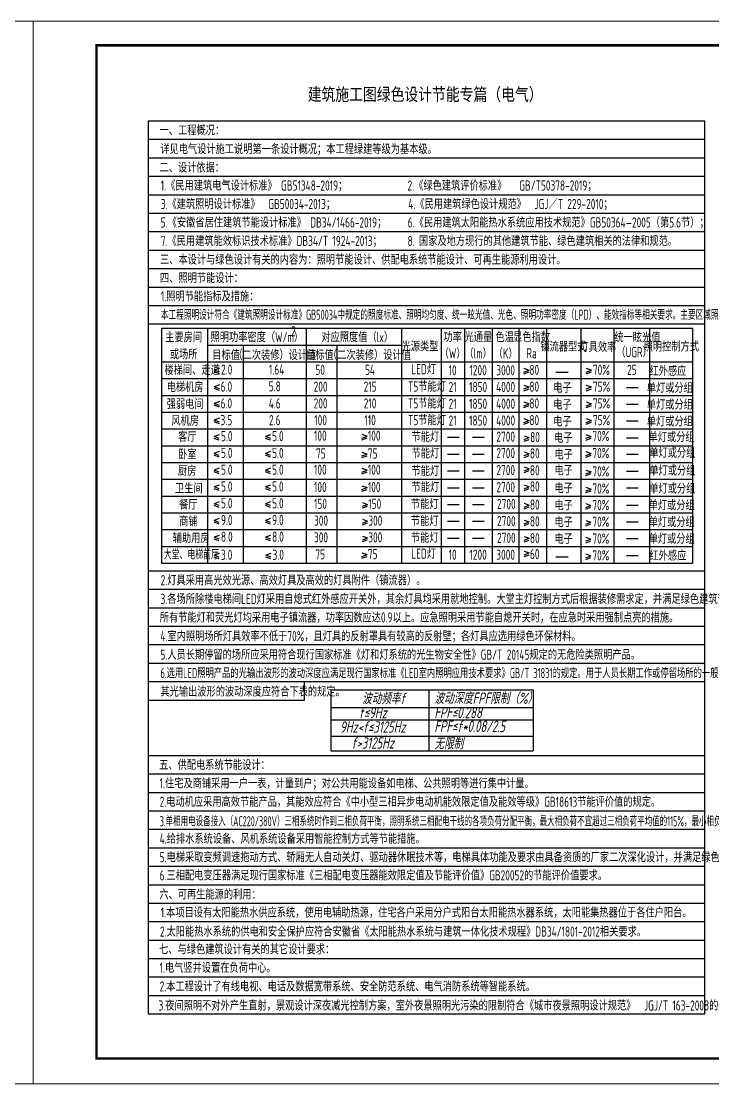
# Model space of a CAD drawing. Extents: x 2803505 to 5851001, y -1372902 to 24339.
# Drawn here: x 3301085 to 3328393, y -629812 to -587899 of the extents above; entities that cross this region are included whole.
import ezdxf
from ezdxf.enums import TextEntityAlignment as Align

# ---------------------------------------------------------------- set-up
doc = ezdxf.new("R2010")
doc.units = 0
doc.header["$LTSCALE"] = 1000
doc.header["$MEASUREMENT"] = 0
doc.layers.add('DIM-照明', color=7, linetype='CONTINUOUS')
doc.layers.add('TEL_TEXT', color=7, linetype='CONTINUOUS')
doc.layers.add('图框', color=147, linetype='CONTINUOUS', lineweight=20)
doc.styles.add('FFDI-TEXT', font='gbeitc.shx', dxfattribs={"width": 0.8, "height": 4.5, "bigfont": 'hztxt.shx'})
doc.styles.add('ICDA-STYLE2', font='simhei.ttf', dxfattribs={"width": 0.8})
doc.styles.add('TSSD_Dimension', font='Tssdeng.shx', dxfattribs={"width": 0.7, "bigfont": 'tssdchn.shx'})

msp = doc.modelspace()

# ---------------------------------------------------------------- linework, layer by layer
at = {"layer": 'TEL_TEXT'}
for p, q in [((3306628.6, -600021.8), (3327596.3, -600021.8)), ((3306628.6, -600021.8), (3306628.6, -609295.4)), ((3308443.7, -600021.8), (3308443.7, -609295.4)), ((3312331.3, -600021.8), (3312331.3, -609295.4)), ((3316098, -600021.8), (3316098, -609295.4)), ((3317670.8, -600021.8), (3317670.8, -609295.4)), ((3318583.1, -600021.8), (3318583.1, -609295.4)), ((3319678.9, -600021.8), (3319678.9, -609295.4)), ((3320731.7, -600021.8), (3320731.7, -609295.4)), ((3321821.6, -600021.8), (3321821.6, -609295.4)), ((3323183.8, -600021.8), (3323183.8, -609295.4)), ((3324482.8, -600021.8), (3324482.8, -609295.4)), ((3325899.4, -600021.8), (3325899.4, -609295.4)), ((3327596.3, -600021.8), (3327596.3, -609295.4)), ((3308443.7, -600684.2), (3316098, -600684.2)), ((3309848.8, -600684.2), (3309848.8, -609295.4)), ((3313547.8, -600684.2), (3313547.8, -609295.4)), ((3306628.6, -601346.6), (3327596.3, -601346.6)), ((3308908.1, -601593.6), (3308701.7, -601671.4)), ((3308908.1, -601749.1), (3308701.7, -601671.4)), ((3308908.1, -601819.8), (3308701.7, -601742.1)), ((3320936.6, -601599.7), (3321142.9, -601677.5)), ((3320936.6, -601755.2), (3321142.9, -601677.5)), ((3320936.6, -601825.9), (3321142.9, -601748.2)), ((3322192.2, -601757.7), (3322680.9, -601757.7)), ((3323397.2, -601599.7), (3323603.6, -601677.5)), ((3323397.2, -601755.2), (3323603.6, -601677.5)), ((3323397.2, -601825.9), (3323603.6, -601748.2)), ((3306628.6, -602009), (3327596.3, -602009)), ((3308908.1, -602256), (3308701.7, -602333.8)), ((3320936.6, -602262.1), (3321142.9, -602339.9)), ((3323397.2, -602262.1), (3323603.6, -602339.9)), ((3306628.6, -602671.4), (3327596.3, -602671.4)), ((3308908.1, -602411.5), (3308701.7, -602333.8)), ((3308908.1, -602482.2), (3308701.7, -602404.5)), ((3320936.6, -602417.6), (3321142.9, -602339.9)), ((3320936.6, -602488.3), (3321142.9, -602410.6)), ((3323397.2, -602417.6), (3323603.6, -602339.9)), ((3323397.2, -602488.3), (3323603.6, -602410.6)), ((3324989.6, -602356.5), (3325449.1, -602356.5)), ((3308908.1, -602911.8), (3308701.7, -602989.6)), ((3308908.1, -603067.3), (3308701.7, -602989.6)), ((3308908.1, -603138), (3308701.7, -603060.3)), ((3320936.6, -602924.5), (3321142.9, -603002.3)), ((3320936.6, -603080), (3321142.9, -603002.3)), ((3320936.6, -603150.7), (3321142.9, -603073)), ((3323397.2, -602924.5), (3323603.6, -603002.3)), ((3323397.2, -603080), (3323603.6, -603002.3)), ((3323397.2, -603150.7), (3323603.6, -603073)), ((3324989.6, -603018.9), (3325449.1, -603018.9)), ((3306628.6, -603333.8), (3327596.3, -603333.8)), ((3308908.1, -603574.2), (3308701.7, -603652)), ((3308908.1, -603729.7), (3308701.7, -603652)), ((3308908.1, -603800.4), (3308701.7, -603722.7)), ((3320936.6, -603586.9), (3321142.9, -603664.7)), ((3320936.6, -603742.4), (3321142.9, -603664.7)), ((3320936.6, -603813.1), (3321142.9, -603735.4)), ((3323397.2, -603586.9), (3323603.6, -603664.7)), ((3323397.2, -603742.4), (3323603.6, -603664.7)), ((3323397.2, -603813.1), (3323603.6, -603735.4)), ((3324989.6, -603681.3), (3325449.1, -603681.3)), ((3306628.6, -603996.2), (3327596.3, -603996.2)), ((3308905.2, -604226.4), (3308705.9, -604301.5)), ((3308905.2, -604376.6), (3308705.9, -604301.5)), ((3308905.2, -604445), (3308705.9, -604369.8)), ((3310923.8, -604226.4), (3310724.5, -604301.5)), ((3310923.8, -604376.6), (3310724.5, -604301.5)), ((3310923.8, -604445), (3310724.5, -604369.8)), ((3314541, -604208.2), (3314740.4, -604283.3)), ((3314541, -604358.5), (3314740.4, -604283.3)), ((3314541, -604426.8), (3314740.4, -604351.7)), ((3317913.9, -604326.6), (3318373.3, -604326.6)), ((3318905.3, -604326.6), (3319364.7, -604326.6)), ((3320946.7, -604265.1), (3321146.1, -604340.2)), ((3320946.7, -604415.4), (3321146.1, -604340.2)), ((3323385.8, -604217.3), (3323585.2, -604292.4)), ((3323385.8, -604367.5), (3323585.2, -604292.4)), ((3323385.8, -604435.8), (3323585.2, -604360.7)), ((3324989.6, -604343.7), (3325449.1, -604343.7)), ((3306628.6, -604658.6), (3327596.3, -604658.6)), ((3320946.7, -604483.7), (3321146.1, -604408.5)), ((3308905.2, -604888.8), (3308705.9, -604963.9)), ((3308905.2, -605039), (3308705.9, -604963.9)), ((3308905.2, -605107.4), (3308705.9, -605032.2)), ((3310923.8, -604888.8), (3310724.5, -604963.9)), ((3310923.8, -605039), (3310724.5, -604963.9)), ((3310923.8, -605107.4), (3310724.5, -605032.2)), ((3314541, -604911.3), (3314740.4, -604986.4)), ((3314541, -605061.6), (3314740.4, -604986.4)), ((3314541, -605129.9), (3314740.4, -605054.7)), ((3317913.9, -604992.4), (3318373.3, -604992.4)), ((3318905.3, -604992.4), (3319364.7, -604992.4)), ((3320939.3, -604901.6), (3321138.7, -604976.8)), ((3320939.3, -605051.9), (3321138.7, -604976.8)), ((3320939.3, -605120.2), (3321138.7, -605045.1)), ((3323385.8, -604891.1), (3323585.2, -604966.2)), ((3323385.8, -605041.3), (3323585.2, -604966.2)), ((3323385.8, -605109.6), (3323585.2, -605034.5)), ((3324989.6, -604995.3), (3325449.1, -604995.3)), ((3306628.6, -605321), (3327596.3, -605321)), ((3308905.2, -605551.2), (3308705.9, -605626.3)), ((3308905.2, -605701.4), (3308705.9, -605626.3)), ((3310923.8, -605551.2), (3310724.5, -605626.3)), ((3310923.8, -605701.4), (3310724.5, -605626.3)), ((3314541, -605548.6), (3314740.4, -605623.7)), ((3314541, -605698.8), (3314740.4, -605623.7)), ((3320939.3, -605495.7), (3321138.7, -605570.9)), ((3320939.3, -605646), (3321138.7, -605570.9)), ((3323385.8, -605618.4), (3323585.2, -605693.5)), ((3306628.6, -605983.4), (3327596.3, -605983.4)), ((3308905.2, -605769.8), (3308705.9, -605694.6)), ((3310923.8, -605769.8), (3310724.5, -605694.6)), ((3314541, -605767.2), (3314740.4, -605692)), ((3317913.9, -605654.8), (3318373.3, -605654.8)), ((3318905.3, -605654.8), (3319364.7, -605654.8)), ((3320939.3, -605714.3), (3321138.7, -605639.2)), ((3323385.8, -605768.7), (3323585.2, -605693.5)), ((3323385.8, -605837), (3323585.2, -605761.8)), ((3324989.6, -605664.2), (3325449.1, -605664.2)), ((3308905.2, -606213.6), (3308705.9, -606288.7)), ((3308905.2, -606363.8), (3308705.9, -606288.7)), ((3308905.2, -606432.2), (3308705.9, -606357)), ((3310923.8, -606213.6), (3310724.5, -606288.7)), ((3310923.8, -606363.8), (3310724.5, -606288.7)), ((3310923.8, -606432.2), (3310724.5, -606357)), ((3314541, -606238.5), (3314740.4, -606313.6)), ((3314541, -606388.7), (3314740.4, -606313.6)), ((3314541, -606457.1), (3314740.4, -606381.9)), ((3317913.9, -606317.2), (3318373.3, -606317.2)), ((3318905.3, -606317.2), (3319364.7, -606317.2)), ((3320939.3, -606209.9), (3321138.7, -606285)), ((3320939.3, -606360.2), (3321138.7, -606285)), ((3320939.3, -606428.5), (3321138.7, -606353.3)), ((3323385.8, -606294.4), (3323585.2, -606369.5)), ((3323385.8, -606444.6), (3323585.2, -606369.5)), ((3323385.8, -606512.9), (3323585.2, -606437.8)), ((3324989.6, -606321.1), (3325449.1, -606321.1)), ((3306628.6, -606645.8), (3327596.3, -606645.8)), ((3308905.2, -606876), (3308705.9, -606951.1)), ((3310923.8, -606876), (3310724.5, -606951.1)), ((3306628.6, -607308.2), (3327596.3, -607308.2)), ((3308905.2, -607026.2), (3308705.9, -606951.1)), ((3308905.2, -607094.6), (3308705.9, -607019.4)), ((3310923.8, -607026.2), (3310724.5, -606951.1)), ((3310923.8, -607094.6), (3310724.5, -607019.4)), ((3314559.3, -606899.3), (3314758.6, -606974.4)), ((3314559.3, -607049.5), (3314758.6, -606974.4)), ((3314559.3, -607117.9), (3314758.6, -607042.7)), ((3317913.9, -606979.6), (3318373.3, -606979.6)), ((3318905.3, -606979.6), (3319364.7, -606979.6)), ((3320939.3, -606929.9), (3321138.7, -607005)), ((3320939.3, -607080.2), (3321138.7, -607005)), ((3320939.3, -607148.5), (3321138.7, -607073.3)), ((3323384.6, -606944.1), (3323584, -607019.2)), ((3323384.6, -607094.4), (3323584, -607019.2)), ((3323384.6, -607162.7), (3323584, -607087.6)), ((3324989.6, -607001.2), (3325449.1, -607001.2)), ((3308905.2, -607538.4), (3308705.9, -607613.5)), ((3308905.2, -607688.6), (3308705.9, -607613.5)), ((3308905.2, -607757), (3308705.9, -607681.8)), ((3310923.8, -607538.4), (3310724.5, -607613.5)), ((3310923.8, -607688.6), (3310724.5, -607613.5)), ((3310923.8, -607757), (3310724.5, -607681.8)), ((3314559.3, -607561.7), (3314758.6, -607636.8)), ((3314559.3, -607711.9), (3314758.6, -607636.8)), ((3314559.3, -607780.3), (3314758.6, -607705.1)), ((3317913.9, -607642), (3318373.3, -607642)), ((3318905.3, -607642), (3319364.7, -607642)), ((3320939.3, -607592.3), (3321138.7, -607667.4)), ((3320939.3, -607742.6), (3321138.7, -607667.4)), ((3323384.6, -607606.5), (3323584, -607681.6)), ((3323384.6, -607756.8), (3323584, -607681.6)), ((3324989.6, -607663.6), (3325449.1, -607663.6)), ((3306628.6, -607970.6), (3327596.3, -607970.6)), ((3320939.3, -607810.9), (3321138.7, -607735.7)), ((3323384.6, -607825.1), (3323584, -607750)), ((3308905.2, -608200.8), (3308705.9, -608275.9)), ((3308905.2, -608351), (3308705.9, -608275.9)), ((3308905.2, -608419.4), (3308705.9, -608344.2)), ((3310923.8, -608200.8), (3310724.5, -608275.9)), ((3310923.8, -608351), (3310724.5, -608275.9)), ((3310923.8, -608419.4), (3310724.5, -608344.2)), ((3314559.3, -608224.1), (3314758.6, -608299.2)), ((3314559.3, -608374.3), (3314758.6, -608299.2)), ((3314559.3, -608442.7), (3314758.6, -608367.5)), ((3317913.9, -608304.4), (3318373.3, -608304.4)), ((3318905.3, -608304.4), (3319364.7, -608304.4)), ((3320939.3, -608240.1), (3321138.7, -608315.3)), ((3320939.3, -608390.4), (3321138.7, -608315.3)), ((3320939.3, -608458.7), (3321138.7, -608383.6)), ((3323384.6, -608268.9), (3323584, -608344)), ((3323384.6, -608419.2), (3323584, -608344)), ((3323384.6, -608487.5), (3323584, -608412.4)), ((3324989.6, -608326), (3325449.1, -608326)), ((3306628.6, -608633), (3327596.3, -608633)), ((3308905.2, -608911.7), (3308705.9, -608986.8)), ((3308905.2, -609061.9), (3308705.9, -608986.8)), ((3310942.3, -608911.7), (3310743, -608986.8)), ((3310942.3, -609061.9), (3310743, -608986.8)), ((3314541, -608885.7), (3314740.4, -608960.8)), ((3314541, -609036), (3314740.4, -608960.8)), ((3320939.3, -608818), (3321138.7, -608893.1)), ((3320939.3, -608968.3), (3321138.7, -608893.1)), ((3320939.3, -609036.6), (3321138.7, -608961.5)), ((3323384.6, -608931.3), (3323584, -609006.4)), ((3324989.6, -608988.4), (3325449.1, -608988.4)), ((3306628.6, -609295.4), (3327596.3, -609295.4)), ((3308905.2, -609130.2), (3308705.9, -609055.1)), ((3310942.3, -609130.2), (3310743, -609055.1)), ((3314541, -609104.3), (3314740.4, -609029.1)), ((3322192.2, -609044.1), (3322680.9, -609044.1)), ((3323384.6, -609081.6), (3323584, -609006.4)), ((3323384.6, -609149.9), (3323584, -609074.8)), ((3312273.4, -614700.4), (3312273.4, -613971.4)), ((3313309.6, -614301.1), (3321294, -614300.9)), ((3313309.6, -614301), (3321294, -614301)), ((3313309.6, -614301.1), (3321294, -614301.1)), ((3313309.6, -614301.1), (3313309.6, -616707.7)), ((3313309.7, -614301.1), (3321294, -614300.9)), ((3317182.9, -614301.1), (3317182.7, -616707.7)), ((3321294, -614300.8), (3321293.9, -616707.8)), ((3313309.6, -614990), (3321293.9, -614989.9)), ((3313309.6, -614990.1), (3319974.2, -614990.1)), ((3313309.6, -615486.9), (3321293.9, -615486.7)), ((3313309.6, -616125.9), (3321293.9, -616125.8)), ((3313309.6, -616707.9), (3321293.9, -616707.8))]:
    msp.add_line(p, q, dxfattribs=at)
for points in [[(3306091.6, -591833), (3306091.6, -627093.4), (3328076.1, -627093.4), (3328076.1, -591833)], [(3306091.6, -591833), (3328076.1, -591833)], [(3306091.6, -592562), (3328076.1, -592562)], [(3306091.6, -593291), (3328076.1, -593291)], [(3306091.6, -594020), (3328076.1, -594020)], [(3306091.6, -594749), (3328076.1, -594749)], [(3306091.6, -595478), (3328076.1, -595478)], [(3306091.6, -596207), (3328076.1, -596207)], [(3306091.6, -596207), (3328076.1, -596207)], [(3306091.6, -596936), (3328076.1, -596936)], [(3306091.6, -597665), (3328076.1, -597665)], [(3306091.6, -598394), (3328076.1, -598394)], [(3306091.6, -599123), (3328076.1, -599123)], [(3306091.6, -599852), (3328076.1, -599852)], [(3306091.6, -609597.4), (3328076.1, -609597.4)], [(3306091.6, -610326.4), (3328076.1, -610326.4)], [(3306091.6, -611055.4), (3328076.1, -611055.4)], [(3306091.6, -611784.4), (3328076.1, -611784.4)], [(3306091.6, -612513.4), (3328076.1, -612513.4)], [(3306091.6, -613242.4), (3328076.1, -613242.4)], [(3306091.6, -613971.4), (3328076.1, -613971.4)], [(3306091.6, -614700.4), (3312273.4, -614700.4)], [(3306091.6, -616887.4), (3328076.1, -616887.4)], [(3306091.6, -617616.4), (3328076.1, -617616.4)], [(3306091.6, -618345.4), (3328076.1, -618345.4)], [(3306091.6, -619074.4), (3328076.1, -619074.4)], [(3306091.6, -619803.4), (3328076.1, -619803.4)], [(3306091.6, -620532.4), (3328076.1, -620532.4)], [(3306091.6, -621261.4), (3328076.1, -621261.4)], [(3306091.6, -621990.4), (3328076.1, -621990.4)], [(3306091.6, -622719.4), (3328076.1, -622719.4)], [(3306091.6, -623448.4), (3328076.1, -623448.4)], [(3306091.6, -624177.4), (3328076.1, -624177.4)], [(3306091.6, -624906.4), (3328076.1, -624906.4)], [(3306091.6, -625635.4), (3328076.1, -625635.4)], [(3306091.6, -626364.4), (3328076.1, -626364.4)]]:
    msp.add_lwpolyline(points, dxfattribs=at)
at = {"layer": '图框'}
for points in [[(3242159.7, -587899.4), (3301559.5, -587899.4), (3301559.5, -629853.6), (3242159.7, -629853.6)], [(3301559.5, -587899.4), (3360959.3, -587899.4), (3360959.3, -629853.6), (3301559.5, -629853.6)]]:
    msp.add_lwpolyline(points, close=True, dxfattribs=at)
at = {"layer": '图框', "const_width": 100}
msp.add_lwpolyline([(3304059.5, -628853.6), (3359959.5, -628853.6), (3359959.5, -588853.6), (3304059.5, -588853.6)], close=True, dxfattribs=at)

# ---------------------------------------------------------------- texts
at = {"layer": 'DIM-照明', "color": 7, "linetype": 'Continuous', "style": 'FFDI-TEXT', "width": 0.8}
for s, p in [('波动频率f', (3314543.8, -614864.5)), ('波动深度FPF限制（%%%）', (3317399.2, -614854)), ('FPF≤0.288', (3317399.2, -615420.4)), ('FPF≤f*0.08/2.5', (3317399.2, -615961.5)), ('无限制', (3317399.2, -616646.6))]:
    msp.add_text(s, height=450, dxfattribs=at).set_placement(p)
for s, p in [('f≤9Hz', (3314969.2, -615203.5)), ('9Hz<f≤3125Hz', (3314969.2, -615766.5)), ('f>3125Hz', (3314969.2, -616394.5))]:
    msp.add_text(s, height=450, dxfattribs=at).set_placement(p, align=Align.MIDDLE_CENTER)
at = {"layer": 'TEL_TEXT', "color": 4, "style": 'ICDA-STYLE2', "width": 0.8}
msp.add_text('建筑施工图绿色设计节能专篇（电气）', height=500, dxfattribs=at).set_placement((3312397.6, -591034.9))
at = {"layer": 'TEL_TEXT', "style": 'TSSD_Dimension'}
for s, width, p in [('一、工程概况：', 0.7, (3306549.5, -592404.8)), ('详见电气设计施工说明第一条设计概况；本工程绿建等级为基本级。', 0.7, (3306576.7, -593144.1)), ('二、设计依据：', 0.7, (3306544, -593875.7)), ('1.《民用建筑电气设计标准》 GB51348-2019；              2.《绿色建筑评价标准》   GB/T50378-2019；', 0.7, (3306594.8, -594585.6)), ('3.《建筑照明设计标准》  GB50034-2013；                 4.《民用建筑绿色设计规范》  JGJ／T 229-2010；', 0.7, (3306594.8, -595314.6)), ('5.《安徽省居住建筑节能设计标准》 DB34/1466-2019；     6.《民用建筑太阳能热水系统应用技术规范》GB50364—2005（第5.6节）；', 0.7, (3306594.8, -596043.6)), ('7.《民用建筑能效标识技术标准》DB34/T 1924-2013；      8. 国家及地方现行的其他建筑节能、绿色建筑相关的法律和规范。', 0.7, (3306594.8, -596772.6)), ('三、本设计与绿色设计有关的内容为：照明节能设计、供配电系统节能设计、可再生能源利用设计。', 0.7, (3306564, -597509.1)), ('四、照明节能设计：', 0.7, (3306564, -598238.1)), ('1.照明节能指标及措施：', 0.7, (3306599.1, -598959.6)), ('本工程照明设计符合《建筑照明设计标准》GB50034中规定的照度标准、照明均匀度、统一眩光值、光色、照明功率密度（LPD）、能效指标等相关要求。主要区域照度标准、URG、Ra、LPD值如下表：', 0.58, (3306601, -599688.6)), ('2', 0.7, (3311741.4, -600336.8)), ('统一眩光值', 0.7, (3324507.5, -600578.9)), ('（UGR）', 0.7, (3324581.5, -601165)), ('楼梯间、走道', 0.7, (3306741.5, -601869.4)), ('LED灯', 0.7, (3316487.4, -601836.2)), ('2.0', 0.7, (3308976.7, -601851.8)), ('1.64', 0.7, (3310866.5, -601851.8)), ('50', 0.7, (3312700.1, -601863.2)), ('54', 0.7, (3314659.9, -601863.2)), ('80', 0.7, (3321150.3, -601863.2)), ('70%%%', 0.7, (3323660, -601863.2)), ('25', 0.7, (3325008.3, -601861.9)), ('T5节能灯', 0.7, (3316358.7, -602523.6)), ('80', 0.7, (3321150.3, -602525.6)), ('75%%%', 0.7, (3323660, -602525.6)), ('T5节能灯', 0.7, (3316358.7, -603186)), ('80', 0.7, (3321150.3, -603188)), ('75%%%', 0.7, (3323660, -603188)), ('75%%%', 0.7, (3323660, -603188)), ('T5节能灯', 0.7, (3316358.7, -603848.4)), ('80', 0.7, (3321150.3, -603850.4)), ('75%%%', 0.7, (3323660, -603850.4)), ('75%%%', 0.7, (3323660, -603850.4)), ('客厅', 0.7, (3307281.1, -604506.5)), ('5.0', 0.7, (3308971.7, -604481)), ('5.0', 0.7, (3310990.3, -604481)), ('100', 0.7, (3312646.3, -604462.8)), ('100', 0.7, (3314772.2, -604462.8)), ('节能灯', 0.7, (3316498.7, -604503.8)), ('80', 0.7, (3321179.7, -604519.7)), ('70%%%', 0.7, (3323639.7, -604471.9)), ('卧室', 0.7, (3307281.1, -605197)), ('5.0', 0.7, (3308971.7, -605143.4)), ('5.0', 0.7, (3310990.3, -605143.4)), ('75', 0.7, (3312725.2, -605165.9)), ('75', 0.7, (3314772.2, -605165.9)), ('节能灯', 0.7, (3316498.7, -605159.6)), ('80', 0.7, (3321172.3, -605156.3)), ('70%%%', 0.7, (3323639.7, -605145.7)), ('厨房 ', 0.7, (3307273.5, -605847.6)), ('5.0', 0.7, (3308971.7, -605805.8)), ('5.0', 0.7, (3310990.3, -605805.8)), ('100', 0.7, (3312646.3, -605803.2)), ('100', 0.7, (3314772.2, -605803.2)), ('节能灯', 0.7, (3316498.7, -605853.4)), ('80', 0.7, (3321172.3, -605828)), ('70%%%', 0.7, (3323639.7, -605873)), ('节能灯', 0.7, (3316498.7, -606492.3)), ('卫生间 ', 0.7, (3307157, -606541.9)), ('5.0', 0.7, (3308971.7, -606468.2)), ('5.0', 0.7, (3310990.3, -606468.2)), ('100', 0.7, (3312646.3, -606493.1)), ('100', 0.7, (3314772.2, -606493.1)), ('80', 0.7, (3321172.3, -606464.5)), ('70%%%', 0.7, (3323639.7, -606549)), ('餐厅', 0.7, (3307318.6, -607180.7)), ('5.0', 0.7, (3308971.7, -607130.6)), ('5.0', 0.7, (3310990.3, -607130.6)), ('150', 0.7, (3312646.3, -607153.9)), ('150', 0.7, (3314790.4, -607153.9)), ('节能灯', 0.7, (3316473.3, -607163.7)), ('80', 0.7, (3321172.3, -607184.5)), ('70%%%', 0.7, (3323638.5, -607198.7)), ('商铺', 0.7, (3307318.6, -607843.1)), ('9.0', 0.7, (3308971.7, -607793)), ('9.0', 0.7, (3310990.3, -607793)), ('300', 0.7, (3312646.3, -607816.3)), ('300', 0.7, (3314790.4, -607816.3)), ('节能灯', 0.7, (3316473.3, -607826.1)), ('80', 0.7, (3321172.3, -607846.9)), ('70%%%', 0.7, (3323638.5, -607861.1)), ('辅助用房', 0.7, (3307065.5, -608505.5)), ('8.0', 0.7, (3308971.7, -608455.4)), ('8.0', 0.7, (3310990.3, -608455.4)), ('300', 0.7, (3312646.3, -608478.7)), ('300', 0.7, (3314790.4, -608478.7)), ('节能灯', 0.7, (3316473.3, -608488.5)), ('80', 0.7, (3321172.3, -608509.3)), ('70%%%', 0.7, (3323638.5, -608523.5)), ('大堂、电梯前厅', 0.6, (3306710.6, -609149.1)), ('3.0', 0.7, (3308971.7, -609166.3)), ('3.0', 0.7, (3311008.8, -609166.3)), ('75', 0.7, (3312700.1, -609149.6)), ('75', 0.7, (3314772.2, -609140.3)), ('LED灯', 0.7, (3316487.4, -609122.6)), ('60', 0.7, (3321174.3, -609138)), ('70%%%', 0.7, (3323638.5, -609185.9)), ('2.灯具采用高光效光源、高效灯具及高效的灯具附件（镇流器）。', 0.7, (3306590.9, -610169.1)), ('3.各场所除楼电梯间LED灯采用自熄式红外感应开关外，其余灯具均采用就地控制。大堂主灯控制方式后根据装修需求定，并满足绿色建筑节能设计要求。', 0.7, (3306587.5, -610908.1)), ('所有节能灯和荧光灯均采用电子镇流器，功率因数应达0.9以上。应急照明采用节能自熄开关时，在应急时采用强制点亮的措施。', 0.7, (3306553.4, -611640.6)), ('4.室内照明场所灯具效率不低于70%%%，且灯具的反射罩具有较高的反射壁；各灯具应选用绿色环保材料。', 0.7, (3306580.8, -612378.4)), ('5.人员长期停留的场所应采用符合现行国家标准《灯和灯系统的光生物安全性》GB/T 20145规定的无危险类照明产品。', 0.7, (3306580.8, -613107.4)), ('6.选用LED照明产品的光输出波形的波动深度应满足现行国家标准《LED室内照明应用技术要求》GB/T 31831的规定。用于人员长期工作或停留场所的一般照明的LED光源和LED灯具，', 0.63, (3306580.8, -613836.4)), ('其光输出波形的波动深度应符合下表的规定。', 0.7, (3306580.8, -614565.4)), ('五、供配电系统节能设计：', 0.7, (3306531.6, -617460.5)), ('1.住宅及商铺采用一户一表，计量到户；对公共用能设备如电梯、公共照明等进行集中计量。', 0.7, (3306550.8, -618188.1)), ('2.电动机应采用高效节能产品，其能效应符合《中小型三相异步电动机能效限定值及能效等级》GB18613节能评价值的规定。', 0.7, (3306550.8, -618917.1)), ('3.单相用电设备接入（AC220/380V）三相系统时作到三相负荷平衡，照明系统三相配电干线的各项负荷分配平衡，最大相负荷不宜超过三相负荷平均值的115%%%，最小相负荷不低于三相负荷平均值的85%%%。', 0.57, (3306555.5, -619683.5)), ('4.给排水系统设备、风机系统设备采用智能控制方式等节能措施。', 0.7, (3306550.8, -620375.1)), ('5.电梯采取变频调速拖动方式、轿厢无人自动关灯、驱动器休眠技术等，电梯具体功能及要求由具备资质的厂家二次深化设计，并满足绿色建筑节能设计要求。', 0.7, (3306550.8, -621104.1)), ('6.三相配电变压器满足现行国家标准《三相配电变压器能效限定值及节能评价值》GB20052的节能评价值要求。', 0.7, (3306549.5, -621823)), ('六、可再生能源的利用：', 0.7, (3306539.4, -622573.3)), ('1.本项目设有太阳能热水供应系统，使用电辅助热源，住宅各户采用分户式阳台太阳能热水器系统，太阳能集热器位于各住户阳台。', 0.7, (3306594.2, -623287.8)), ('七、与绿色建筑设计有关的其它设计要求：', 0.7, (3306530.3, -624740.4)), ('1.电气竖井设置在负荷中心。', 0.7, (3306549.5, -625468)), ('2.本工程设计了有线电视、电话及数据宽带系统、安全防范系统、电气消防系统等智能系统。', 0.7, (3306549.5, -626207.5)), ('3.夜间照明不对外产生直射，景观设计深夜减光控制方案，室外夜景照明光污染的限制符合《城市夜景照明设计规范》  JGJ/T 163-2008的规定。', 0.7, (3306506.3, -626960.5))]:
    msp.add_text(s, height=400, dxfattribs=dict(at, width=width)).set_placement(p)
at = {"layer": 'TEL_TEXT', "style": 'TSSD_Dimension', "width": 0.7}
for s, p in [('主要房间', (3307497.7, -600374.9)), ('照明功率密度（W/m）', (3310387.4, -600369.9)), ('对应照度值（lx）', (3314352.8, -600369.9)), ('功率', (3318120.1, -600368.5)), ('光通量', (3319136.7, -600368.5)), ('色温', (3320174.2, -600368.5)), ('显色指数', (3321236.7, -600362.4)), ('光源类型', (3316831.8, -600737)), ('镇流器型式', (3322494.9, -600741.2)), ('灯具效率', (3323856.7, -600760.9)), ('照明控制方式', (3326755.8, -600741.2)), ('或场所', (3307497.7, -601050.7)), ('目标值', (3309175.3, -601075)), ('（二次装修）设计值', (3311098.8, -601075)), ('目标值', (3312874.3, -601075)), ('（二次装修）设计值', (3314835.3, -601075)), ('（W）', (3318120.1, -601015.1)), ('（lm）', (3319126.9, -601015.1)), ('（K）', (3320213.5, -601015.1)), ('Ra', (3321236.7, -601009)), ('10', (3318120.1, -601677.5)), ('1200', (3319126.9, -601677.5)), ('3000', (3320213.5, -601677.5)), ('红外感应', (3326619.8, -601709)), ('电梯机房', (3307556.2, -602343.2)), ('6.0', (3309185.4, -602324.9)), ('5.8', (3311095.7, -602314)), ('200', (3312907.1, -602325.4)), ('215', (3314860.9, -602325.4)), ('21', (3318120.1, -602339.9)), ('1850', (3319126.9, -602339.9)), ('4000', (3320213.5, -602339.9)), ('电子', (3322458.4, -602371.4)), ('单灯或分组', (3326696.6, -602371.4)), ('强弱电间', (3307556.2, -603009.9)), ('6.0', (3309185.4, -602987.3)), ('4.6', (3311095.7, -602987.8)), ('200', (3312907.1, -602987.8)), ('210', (3314860.9, -602987.8)), ('21', (3318120.1, -603002.3)), ('1850', (3319126.9, -603002.3)), ('4000', (3320213.5, -603002.3)), ('电子', (3322458.4, -603033.8)), ('单灯或分组', (3326696.6, -603033.8)), ('风机房', (3307556.2, -603672.3)), ('3.5', (3309185.4, -603649.7)), ('2.6', (3311095.7, -603650.2)), ('100', (3312907.1, -603650.2)), ('110', (3314860.9, -603650.2)), ('21', (3318120.1, -603664.7)), ('1850', (3319126.9, -603664.7)), ('4000', (3320213.5, -603664.7)), ('电子', (3322458.4, -603696.2)), ('单灯或分组', (3326696.6, -603696.2)), ('2700', (3320216.5, -604300.3)), ('电子', (3322494.2, -604344.3)), ('单灯或分组', (3326766.1, -604314.3)), ('2700', (3320216.5, -604950)), ('电子', (3322504.8, -605000.7)), ('单灯或分组', (3326794.4, -604936.3)), ('2700', (3320216.5, -605620.5)), ('电子', (3322504.8, -605629.7)), ('单灯或分组', (3326794.4, -605636.6)), ('2700', (3320216.5, -606296.3)), ('电子', (3322504.8, -606333.6)), ('单灯或分组', (3326794.4, -606351.2)), ('2700', (3320241, -606957.5)), ('电子', (3322504.8, -607009.3)), ('单灯或分组', (3326769.3, -607007.1)), ('2700', (3320241, -607635.4)), ('电子', (3322504.8, -607671.7)), ('单灯或分组', (3326769.3, -607669.5)), ('2700', (3320241, -608297.8)), ('电子', (3322504.8, -608334.1)), ('单灯或分组', (3326769.3, -608331.9)), ('10', (3318120.1, -608963.9)), ('1200', (3319126.9, -608963.9)), ('3000', (3320213.5, -608963.9)), ('红外感应', (3326619.8, -608995.4))]:
    msp.add_text(s, height=400, dxfattribs=at).set_placement(p, align=Align.MIDDLE_CENTER)
at = {"layer": 'TEL_TEXT', "color": 1, "style": 'TSSD_Dimension', "width": 0.7}
msp.add_text('2.太阳能热水系统的供电和安全保护应符合安徽省《太阳能热水系统与建筑一体化技术规程》DB34/1801-2012相关要求。', height=400, dxfattribs=at).set_placement((3306563.1, -624041.3))

doc.saveas('drawing.dxf')
